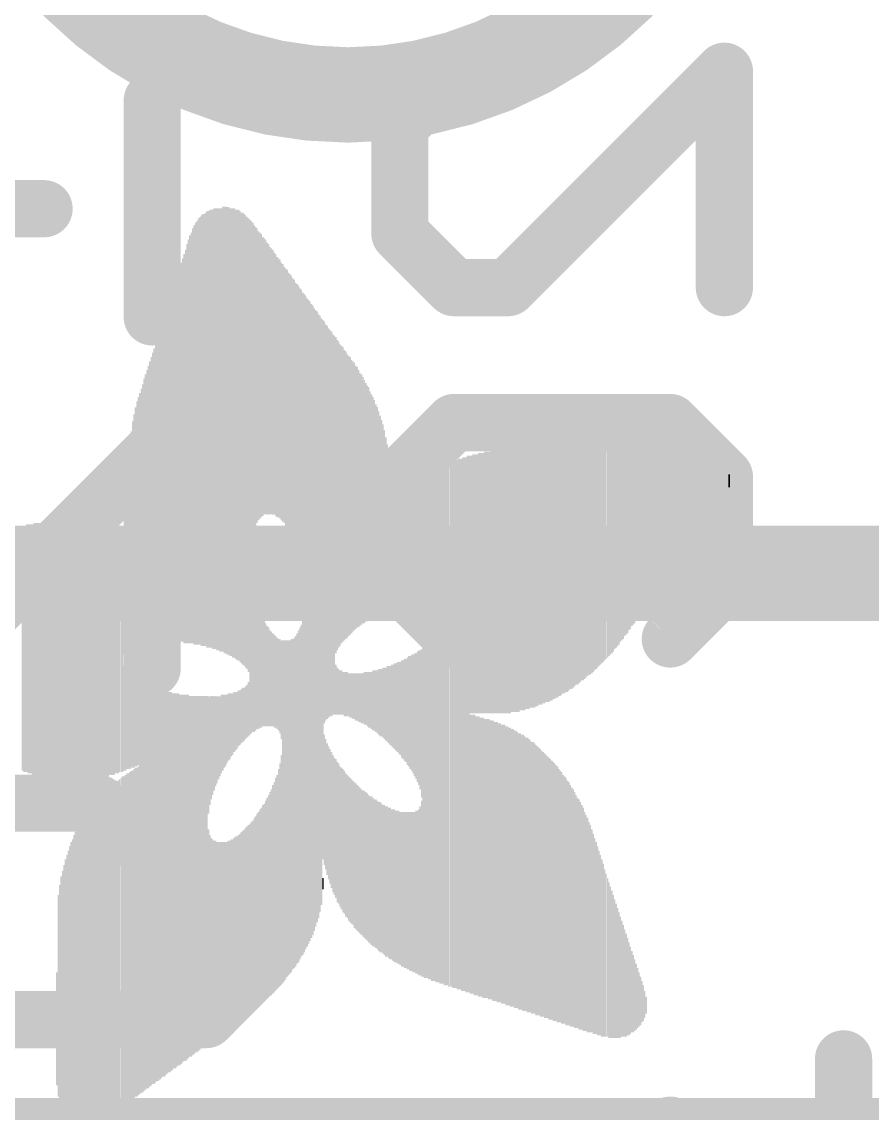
# Model space of a CAD drawing. Extents: x -0.1 to 17.9, y -0.1 to 25.5.
# Drawn here: x 11.832 to 14.097, y 15.073 to 17.979 of the extents above; entities that cross this region are included whole.
import ezdxf

# ---------------------------------------------------------------- set-up
doc = ezdxf.new("R2010")
doc.units = 0
for name, color, linetype in [('1', 12, 'CONTINUOUS'), ('16', 5, 'CONTINUOUS'), ('21', 40, 'CONTINUOUS'), ('22', 6, 'CONTINUOUS')]:
    doc.layers.add(name, color=color, linetype=linetype)

# ---------------------------------------------------------------- blocks, each defined once
blk = doc.blocks.new('RECT')
blk.add_solid([(-0.5, -0.5), (0.5, -0.5), (-0.5, 0.5), (0.5, 0.5)])

msp = doc.modelspace()

# ---------------------------------------------------------------- linework, layer by layer
at = {"layer": '1', "const_width": 0.254}
for points in [[(11.303, 14.986), (14.224, 14.986)], [(14.224, 14.986), (15.24, 13.97)]]:
    msp.add_lwpolyline(points, dxfattribs=at)
at = {"layer": '16', "const_width": 0.254}
for points in [[(10.649, 16.51), (15.24, 16.51)], [(13.97, 14.732), (14.4272, 15.1892)]]:
    msp.add_lwpolyline(points, dxfattribs=at)
at = {"layer": '21'}
for points, const_width in [([(11.685, 18.8, 0.4142), (12.701, 17.784)], 0.254), ([(12.701, 17.784, 0.4142), (13.717, 18.8)], 0.254), ([(12.701, 17.8475, 1), (12.701, 17.7205)], 0.127), ([(12.701, 17.7205, 1), (12.701, 17.8475)], 0.127), ([(14.0589, 15.2172, 1), (13.9827, 15.2172)], 0.0762)]:
    msp.add_lwpolyline(points, format="xyb", dxfattribs=dict(at, const_width=const_width))
at = {"layer": '21', "const_width": 0.1524}
msp.add_lwpolyline([(14.0208, 14.641), (14.0208, 15.2172)], dxfattribs=at)
at = {"layer": '22', "const_width": 0.1524}
for points in [[(12.839, 17.7031), (12.983, 17.8471)], [(13.7033, 17.8471), (13.1271, 17.2709)], [(13.7033, 17.2709), (13.7033, 17.8471)], [(12.1793, 17.7692), (12.1793, 17.1929)], [(12.839, 17.415), (12.839, 17.7031)], [(11.315, 17.481), (11.8912, 17.481)], [(12.983, 17.2709), (12.839, 17.415)], [(13.1271, 17.2709), (12.983, 17.2709)], [(12.839, 16.7675), (12.983, 16.9116)], [(12.983, 16.9116), (13.5592, 16.9116)], [(13.5592, 16.9116), (13.7033, 16.7675)], [(12.1793, 16.8336), (11.6031, 16.2574)], [(12.1793, 16.2574), (12.1793, 16.8336)], [(12.839, 16.4794), (12.839, 16.7675)], [(13.7033, 16.7675), (13.7033, 16.4794)], [(12.983, 16.3354), (12.839, 16.4794)], [(13.7033, 16.4794), (13.5592, 16.3354)], [(11.7471, 15.8981), (12.0352, 15.8981)], [(12.0352, 15.8981), (12.1793, 15.7541)], [(12.1793, 15.7541), (12.1793, 15.3219)], [(12.4674, 15.61), (12.4674, 15.466)], [(12.4674, 15.466), (12.3234, 15.3219)], [(12.3234, 15.3219), (11.6031, 15.3219)], [(13.5592, 15.0406), (13.4152, 14.8965)], [(13.7033, 14.8965), (13.5592, 15.0406)]]:
    msp.add_lwpolyline(points, dxfattribs=at)
at = {"layer": '22', "const_width": 0.0762}
for points in [[(13.01, 17.8202, 1), (12.9561, 17.8741)], [(13.7414, 17.8471, 1), (13.6652, 17.8471)], [(13.7302, 17.8202, 1), (13.6764, 17.8741)], [(12.2174, 17.7692, 1), (12.1412, 17.7692)], [(12.812, 17.73, 1), (12.8659, 17.6761)], [(12.8771, 17.7031, 1), (12.8009, 17.7031)], [(11.8912, 17.4429, 1), (11.8912, 17.5191)], [(12.8659, 17.4419, 1), (12.812, 17.388)], [(12.8009, 17.415, 1), (12.8771, 17.415)], [(12.983, 17.309, 1), (12.983, 17.2328)], [(12.9561, 17.244, 1), (13.01, 17.2978)], [(13.1001, 17.2978, 1), (13.154, 17.244)], [(13.1271, 17.2328, 1), (13.1271, 17.309)], [(13.6652, 17.2709, 1), (13.7414, 17.2709)], [(12.1412, 17.1929, 1), (12.2174, 17.1929)], [(12.983, 16.9497, 1), (12.983, 16.8735)], [(13.01, 16.8847, 1), (12.9561, 16.9385)], [(13.5862, 16.9385, 1), (13.5323, 16.8847)], [(13.5592, 16.8735, 1), (13.5592, 16.9497)], [(12.2174, 16.8336, 1), (12.1412, 16.8336)], [(12.2062, 16.8067, 1), (12.1524, 16.8606)], [(12.812, 16.7945, 1), (12.8659, 16.7406)], [(12.8771, 16.7675, 1), (12.8009, 16.7675)], [(13.7414, 16.7675, 1), (13.6652, 16.7675)], [(13.6764, 16.7406, 1), (13.7302, 16.7945)], [(12.8659, 16.5064, 1), (12.812, 16.4525)], [(13.7302, 16.4525, 1), (13.6764, 16.5064)], [(12.8009, 16.4794, 1), (12.8771, 16.4794)], [(13.6652, 16.4794, 1), (13.7414, 16.4794)], [(12.9561, 16.3084, 1), (13.01, 16.3623)], [(13.5323, 16.3623, 1), (13.5862, 16.3084)], [(12.1412, 16.2574, 1), (12.2174, 16.2574)], [(12.0622, 15.9251, 1), (12.0083, 15.8712)], [(12.0352, 15.86, 1), (12.0352, 15.9362)], [(12.2174, 15.7541, 1), (12.1412, 15.7541)], [(12.1524, 15.7271, 1), (12.2062, 15.781)], [(12.5055, 15.61, 1), (12.4293, 15.61)], [(12.4944, 15.439, 1), (12.4405, 15.4929)], [(12.4293, 15.466, 1), (12.5055, 15.466)], [(12.2964, 15.3488, 1), (12.3503, 15.295)], [(12.3234, 15.2838, 1), (12.3234, 15.36)], [(12.1412, 15.3219, 1), (12.2174, 15.3219)], [(13.5862, 15.0675, 1), (13.5323, 15.0136)], [(13.5862, 15.0136, 1), (13.5323, 15.0675)]]:
    msp.add_lwpolyline(points, format="xyb", dxfattribs=at)

# ---------------------------------------------------------------- block references
at = {"layer": '21', "rotation": 90}
for p, xscale, yscale in [((12.3139, 16.8916), 1.1506, 0.0038), ((12.3177, 16.8916), 1.1506, 0.0038), ((12.3215, 16.8936), 1.1545, 0.0038), ((12.3254, 16.8936), 1.1621, 0.0039), ((12.3292, 16.8936), 1.1621, 0.0038), ((12.333, 16.8955), 1.1659, 0.0038), ((12.3368, 16.8955), 1.1659, 0.0038), ((12.3406, 16.8936), 1.1697, 0.0038), ((12.3444, 16.8955), 1.1735, 0.0038), ((12.3482, 16.8955), 1.1735, 0.0038), ((12.352, 16.8936), 1.1773, 0.0038), ((12.3558, 16.8936), 1.1773, 0.0038), ((12.3596, 16.8917), 1.1811, 0.0038), ((12.3635, 16.8917), 1.1811, 0.0039), ((12.3673, 16.8936), 1.1849, 0.0038), ((12.3711, 16.8917), 1.1887, 0.0038), ((12.3749, 16.8917), 1.1887, 0.0038), ((12.3787, 16.8897), 1.1925, 0.0038), ((12.3825, 16.8897), 1.1925, 0.0038), ((12.3863, 16.886), 1.1925, 0.0038), ((12.3901, 16.886), 1.1925, 0.0038), ((12.3939, 16.884), 1.1964, 0.0038), ((12.3977, 16.884), 1.1964, 0.0038), ((12.4016, 16.8802), 1.1964, 0.0039), ((12.4054, 16.8783), 1.2002, 0.0038), ((12.4092, 16.8783), 1.2002, 0.0038), ((12.413, 16.8745), 1.2002, 0.0038), ((12.4168, 16.8707), 1.2002, 0.0038), ((12.4206, 16.8688), 1.204, 0.0038), ((12.4244, 16.865), 1.2039, 0.0038), ((12.2911, 16.8783), 1.1164, 0.0038), ((12.2949, 16.8821), 1.124, 0.0038), ((12.2987, 16.884), 1.1278, 0.0038), ((12.3025, 16.8878), 1.1354, 0.0038), ((12.3063, 16.8897), 1.1392, 0.0038), ((12.3101, 16.8897), 1.1468, 0.0038), ((12.4282, 16.8612), 1.2039, 0.0038), ((12.432, 16.8574), 1.2039, 0.0038), ((12.4358, 16.8516), 1.2078, 0.0038), ((12.4397, 16.7659), 1.3716, 0.0039), ((12.4435, 17.0231), 0.8496, 0.0038), ((12.4473, 17.0307), 0.8268, 0.0038), ((12.4511, 17.0326), 0.8078, 0.0038), ((12.2796, 16.8668), 1.0859, 0.0038), ((12.2834, 16.8707), 1.0935, 0.0038), ((12.2873, 16.8764), 1.1049, 0.0039), ((12.4549, 17.0345), 0.7963, 0.0038), ((12.4587, 17.0364), 0.7848, 0.0038), ((12.4625, 17.0364), 0.7696, 0.0038), ((12.4663, 17.0364), 0.762, 0.0038), ((12.4701, 17.0364), 0.7544, 0.0038), ((12.272, 16.8554), 1.063, 0.0038), ((12.2758, 16.8612), 1.0745, 0.0038), ((12.4739, 17.0345), 0.743, 0.0038), ((12.4778, 17.0345), 0.7354, 0.0039), ((12.4816, 17.0326), 0.7316, 0.0038), ((12.4854, 17.0288), 0.7239, 0.0038), ((12.4892, 17.0268), 0.7201, 0.0038), ((12.493, 17.0231), 0.7125, 0.0038), ((12.2644, 16.8421), 1.0364, 0.0038), ((12.2682, 16.8478), 1.0478, 0.0038), ((12.4968, 17.0212), 0.7087, 0.0038), ((12.5006, 17.0192), 0.7049, 0.0038), ((12.5044, 17.0155), 0.6973, 0.0038), ((12.5082, 17.0116), 0.6973, 0.0038), ((12.512, 17.0059), 0.6934, 0.0038), ((12.253, 16.8269), 0.9982, 0.0038), ((12.2568, 16.8326), 1.0096, 0.0038), ((12.2606, 16.8383), 1.021, 0.0038), ((12.5159, 17.004), 0.6896, 0.0039), ((12.5197, 17.0002), 0.6896, 0.0038), ((12.5235, 16.9945), 0.6858, 0.0038), ((12.5273, 16.9907), 0.6858, 0.0038), ((12.5311, 16.985), 0.682, 0.0038), ((12.5349, 16.9793), 0.6858, 0.0038), ((12.2415, 16.8098), 0.9639, 0.0038), ((12.2453, 16.8155), 0.9753, 0.0038), ((12.2492, 16.8211), 0.9867, 0.0039), ((12.5387, 16.9755), 0.6858, 0.0038), ((12.5425, 16.9678), 0.6858, 0.0038), ((12.5463, 16.9621), 0.6896, 0.0038), ((12.5501, 16.9583), 0.6896, 0.0038), ((12.554, 16.9488), 0.6934, 0.0039), ((12.5578, 16.9431), 0.6972, 0.0038), ((12.2339, 16.7964), 0.9372, 0.0038), ((12.2377, 16.8021), 0.9486, 0.0038), ((12.5616, 16.9354), 0.6973, 0.0038), ((12.5654, 16.9278), 0.7049, 0.0038), ((12.5692, 16.9202), 0.7124, 0.0038), ((12.573, 16.9088), 0.7201, 0.0038), ((12.5768, 16.8993), 0.7315, 0.0038), ((12.2263, 16.8936), 0.6973, 0.0038), ((12.2301, 16.8973), 0.7125, 0.0038), ((12.5806, 16.8859), 0.743, 0.0038), ((12.5844, 16.8688), 0.7696, 0.0038), ((12.5882, 16.3792), 1.7412, 0.0038), ((12.5921, 16.3792), 1.726, 0.0039), ((12.5959, 16.3811), 1.7145, 0.0038), ((12.5997, 16.383), 1.703, 0.0038), ((12.2149, 16.8841), 0.6477, 0.0038), ((12.2187, 16.8859), 0.6668, 0.0038), ((12.2225, 16.8897), 0.682, 0.0038), ((12.6035, 16.383), 1.6878, 0.0038), ((12.6073, 16.3849), 1.6764, 0.0038), ((12.6111, 16.3868), 1.6574, 0.0038), ((12.6149, 16.3907), 1.6421, 0.0038), ((12.6187, 16.3944), 1.6269, 0.0038), ((12.2072, 16.8745), 0.6134, 0.0038), ((12.2111, 16.8783), 0.6286, 0.0039), ((12.6225, 16.3963), 1.6078, 0.0038), ((12.6263, 16.402), 1.5887, 0.0038), ((12.6302, 16.4078), 1.5621, 0.0039), ((12.634, 16.4668), 1.4364, 0.0038), ((12.6378, 16.6459), 1.0706, 0.0038), ((12.1958, 16.865), 0.5639, 0.0038), ((12.1996, 16.8688), 0.5791, 0.0038), ((12.2034, 16.8707), 0.5982, 0.0038), ((12.6416, 16.6459), 1.0554, 0.0038), ((12.6454, 16.6459), 1.0478, 0.0038), ((12.6492, 16.644), 1.0363, 0.0038), ((12.653, 16.644), 1.0287, 0.0038), ((12.6568, 16.6421), 1.0249, 0.0038), ((12.6606, 16.6402), 1.0135, 0.0038), ((12.1882, 16.8592), 0.5295, 0.0038), ((12.192, 16.8612), 0.5487, 0.0038), ((12.6644, 16.6382), 1.0097, 0.0038), ((12.6683, 16.7183), 0.842, 0.0039), ((12.6721, 16.7183), 0.8268, 0.0038), ((12.6759, 16.7202), 0.8154, 0.0038), ((12.6797, 16.7183), 0.8039, 0.0038), ((12.1806, 16.8516), 0.4915, 0.0038), ((12.1844, 16.8536), 0.5105, 0.0038), ((12.6835, 16.7202), 0.7925, 0.0038), ((12.6873, 16.7202), 0.7848, 0.0038), ((12.6911, 16.7183), 0.7734, 0.0038), ((12.6949, 16.7183), 0.7658, 0.0038), ((12.6987, 16.7164), 0.7544, 0.0038), ((12.7025, 16.7164), 0.7468, 0.0038), ((12.1691, 16.8421), 0.442, 0.0038), ((12.173, 16.8459), 0.4572, 0.0039), ((12.1768, 16.8478), 0.4762, 0.0038), ((12.7064, 16.7164), 0.7391, 0.0039), ((12.7102, 16.7144), 0.7277, 0.0038), ((12.714, 16.7144), 0.7201, 0.0038), ((12.7178, 16.7144), 0.7125, 0.0038), ((12.7216, 16.7126), 0.7011, 0.0038), ((12.7254, 16.7126), 0.6934, 0.0038), ((12.1615, 16.8383), 0.4038, 0.0038), ((12.1653, 16.8402), 0.423, 0.0038), ((12.7292, 16.7088), 0.6858, 0.0038), ((12.733, 16.7068), 0.6743, 0.0038), ((12.7368, 16.7068), 0.6667, 0.0038), ((12.7406, 16.705), 0.6553, 0.0038), ((12.1501, 16.8307), 0.3429, 0.0038), ((12.1539, 16.8326), 0.362, 0.0038), ((12.1577, 16.8364), 0.3848, 0.0038), ((12.7445, 16.7012), 0.6477, 0.0039), ((12.7483, 16.6992), 0.6363, 0.0038), ((12.7521, 16.6973), 0.6248, 0.0038), ((12.7559, 16.6954), 0.621, 0.0038), ((12.1425, 16.8288), 0.301, 0.0038), ((12.1463, 16.8307), 0.32, 0.0038), ((12.7597, 16.6916), 0.6058, 0.0038), ((12.7635, 16.6878), 0.5982, 0.0038), ((12.7673, 16.6859), 0.5868, 0.0038), ((12.7711, 16.8002), 0.3429, 0.0038), ((12.1349, 16.8287), 0.2477, 0.0039), ((12.1387, 16.8287), 0.2781, 0.0038), ((12.7749, 16.8002), 0.32, 0.0038), ((12.7787, 16.8021), 0.301, 0.0038), ((12.1272, 16.825), 0.1791, 0.0038), ((12.131, 16.825), 0.2171, 0.0038), ((12.7826, 16.8002), 0.282, 0.0039), ((12.7864, 16.8002), 0.259, 0.0038), ((12.7902, 16.8002), 0.2362, 0.0038), ((12.1234, 16.8231), 0.1295, 0.0038), ((12.794, 16.8002), 0.2134, 0.0038), ((12.7978, 16.8002), 0.1828, 0.0038), ((12.8016, 16.7983), 0.1486, 0.0038), ((12.1196, 16.8211), 0.0495, 0.0038), ((12.8054, 16.7982), 0.1105, 0.0038), ((13.034, 16.4821), 0.6896, 0.0038), ((13.0378, 16.4821), 0.6896, 0.0038), ((13.0416, 16.4821), 0.6896, 0.0038), ((13.0454, 16.4821), 0.6896, 0.0038), ((13.0493, 16.484), 0.6934, 0.0039), ((13.0531, 16.484), 0.6934, 0.0038), ((13.0569, 16.484), 0.6934, 0.0038), ((13.0607, 16.484), 0.6934, 0.0038), ((13.0645, 16.4859), 0.6972, 0.0038), ((13.0683, 16.4859), 0.6972, 0.0038), ((13.0721, 16.4859), 0.6972, 0.0038), ((13.0759, 16.4859), 0.6972, 0.0038), ((13.0797, 16.4859), 0.6972, 0.0038), ((13.0835, 16.4878), 0.701, 0.0038), ((13.0874, 16.4878), 0.701, 0.0039), ((13.0912, 16.4878), 0.701, 0.0038), ((13.095, 16.4878), 0.701, 0.0038), ((13.0988, 16.4878), 0.701, 0.0038), ((13.1026, 16.4878), 0.701, 0.0038), ((13.1064, 16.4878), 0.701, 0.0038), ((13.1102, 16.4897), 0.7048, 0.0038), ((13.114, 16.4897), 0.7048, 0.0038), ((13.1178, 16.4897), 0.7048, 0.0038), ((13.1216, 16.4897), 0.7048, 0.0038), ((13.1255, 16.4897), 0.7048, 0.0039), ((13.1293, 16.4897), 0.7048, 0.0038), ((13.1331, 16.4897), 0.7048, 0.0038), ((13.1369, 16.4916), 0.701, 0.0038), ((13.1407, 16.4916), 0.701, 0.0038), ((13.1445, 16.4916), 0.701, 0.0038), ((13.1483, 16.4916), 0.701, 0.0038), ((13.1521, 16.4916), 0.701, 0.0038), ((13.1559, 16.4935), 0.7048, 0.0038), ((13.1597, 16.4954), 0.701, 0.0038), ((13.1636, 16.4954), 0.701, 0.0039), ((13.1674, 16.4954), 0.701, 0.0038), ((13.1712, 16.4954), 0.701, 0.0038), ((13.175, 16.4973), 0.6972, 0.0038), ((13.1788, 16.4973), 0.6972, 0.0038), ((13.1826, 16.4973), 0.6972, 0.0038), ((13.1864, 16.4992), 0.6934, 0.0038), ((13.1902, 16.4992), 0.6934, 0.0038), ((13.194, 16.4992), 0.6934, 0.0038), ((13.1978, 16.4992), 0.6934, 0.0038), ((13.2017, 16.5011), 0.6896, 0.0039), ((13.2055, 16.5011), 0.6896, 0.0038), ((13.2093, 16.503), 0.6858, 0.0038), ((13.2131, 16.503), 0.6858, 0.0038), ((13.2169, 16.503), 0.6858, 0.0038), ((13.2207, 16.5049), 0.682, 0.0038), ((13.2245, 16.5049), 0.682, 0.0038), ((13.2283, 16.5068), 0.6782, 0.0038), ((13.2321, 16.5068), 0.6782, 0.0038), ((13.2359, 16.5068), 0.6782, 0.0038), ((13.2398, 16.5087), 0.6744, 0.0039), ((13.2436, 16.5087), 0.6744, 0.0038), ((13.2474, 16.5107), 0.6705, 0.0038), ((13.2512, 16.5107), 0.6705, 0.0038), ((13.255, 16.5126), 0.6667, 0.0038), ((13.2588, 16.5126), 0.6667, 0.0038), ((13.2626, 16.5145), 0.6629, 0.0038), ((13.2664, 16.5145), 0.6629, 0.0038), ((13.2702, 16.5163), 0.6591, 0.0038), ((13.274, 16.5183), 0.6553, 0.0038), ((13.2779, 16.5183), 0.6553, 0.0039), ((13.2817, 16.5202), 0.6515, 0.0038), ((13.2855, 16.5202), 0.6515, 0.0038), ((13.2893, 16.5221), 0.6477, 0.0038), ((13.2931, 16.5239), 0.6439, 0.0038), ((13.2969, 16.5239), 0.6439, 0.0038), ((13.3007, 16.5259), 0.6401, 0.0038), ((13.3045, 16.5278), 0.6363, 0.0038), ((13.3083, 16.5297), 0.6324, 0.0038), ((13.3121, 16.5297), 0.6324, 0.0038), ((13.316, 16.5316), 0.6286, 0.0039), ((13.3198, 16.5335), 0.6248, 0.0038), ((13.3236, 16.5354), 0.621, 0.0038), ((13.3274, 16.5354), 0.621, 0.0038), ((13.3312, 16.5373), 0.6172, 0.0038), ((13.335, 16.5392), 0.6134, 0.0038), ((13.3388, 16.5411), 0.6096, 0.0038), ((13.3426, 16.543), 0.6058, 0.0038), ((13.3464, 16.543), 0.6058, 0.0038), ((13.3502, 16.5449), 0.602, 0.0038), ((13.3541, 16.5468), 0.5982, 0.0039), ((13.3579, 16.5488), 0.5943, 0.0038), ((13.3617, 16.5507), 0.5905, 0.0038), ((13.3655, 16.5526), 0.5867, 0.0038), ((13.3693, 16.5544), 0.5829, 0.0038), ((13.3731, 16.5564), 0.5791, 0.0038), ((13.3769, 16.5583), 0.5753, 0.0038), ((13.3807, 16.5602), 0.5715, 0.0038), ((13.3845, 16.562), 0.5677, 0.0038), ((13.3883, 16.564), 0.5639, 0.0038), ((13.3922, 16.5659), 0.5601, 0.0039), ((13.396, 16.5678), 0.5562, 0.0038), ((13.3998, 16.5697), 0.5524, 0.0038), ((13.4036, 16.5716), 0.5486, 0.0038), ((13.4074, 16.5735), 0.5448, 0.0038), ((13.4112, 16.5773), 0.5372, 0.0038), ((13.415, 16.5792), 0.5334, 0.0038), ((13.4188, 16.5811), 0.5296, 0.0038), ((13.4226, 16.583), 0.5258, 0.0038), ((13.4264, 16.5869), 0.5181, 0.0038), ((13.4303, 16.5888), 0.5143, 0.0039), ((13.4341, 16.5907), 0.5105, 0.0038), ((13.4379, 16.5945), 0.5029, 0.0038), ((13.4417, 16.5964), 0.4991, 0.0038), ((13.4455, 16.5983), 0.4953, 0.0038), ((13.4493, 16.6021), 0.4877, 0.0038), ((13.4531, 16.604), 0.4839, 0.0038), ((13.4569, 16.6078), 0.4762, 0.0038), ((13.4607, 16.6097), 0.4724, 0.0038), ((13.4645, 16.6116), 0.4686, 0.0038), ((13.4684, 16.6154), 0.461, 0.0039), ((13.4722, 16.6173), 0.4572, 0.0038), ((13.476, 16.6192), 0.4534, 0.0038), ((13.4798, 16.623), 0.4458, 0.0038), ((13.4836, 16.625), 0.4419, 0.0038), ((13.4874, 16.6269), 0.4381, 0.0038), ((13.4912, 16.6306), 0.4305, 0.0038), ((13.495, 16.6326), 0.4267, 0.0038), ((13.4988, 16.6364), 0.4191, 0.0038), ((13.5026, 16.6382), 0.4153, 0.0038), ((13.5065, 16.6402), 0.4115, 0.0039), ((13.5103, 16.644), 0.4038, 0.0038), ((13.5141, 16.6459), 0.4, 0.0038), ((13.5179, 16.6478), 0.3962, 0.0038), ((13.5217, 16.6516), 0.3886, 0.0038), ((13.5255, 16.6535), 0.3848, 0.0038), ((13.5293, 16.6573), 0.3772, 0.0038), ((13.5331, 16.6592), 0.3734, 0.0038), ((13.5369, 16.6611), 0.3696, 0.0038), ((13.5407, 16.665), 0.3619, 0.0038), ((13.5446, 16.6669), 0.3581, 0.0039), ((13.5484, 16.6687), 0.3543, 0.0038), ((13.5522, 16.6726), 0.3467, 0.0038), ((13.556, 16.6745), 0.3429, 0.0038), ((13.5598, 16.6763), 0.3391, 0.0038), ((13.5636, 16.6802), 0.3315, 0.0038), ((13.5674, 16.6821), 0.3276, 0.0038), ((13.5712, 16.6859), 0.32, 0.0038), ((13.575, 16.6878), 0.3162, 0.0038), ((13.5788, 16.6897), 0.3124, 0.0038), ((13.5827, 16.6935), 0.3048, 0.0039), ((13.5865, 16.6954), 0.301, 0.0038), ((13.5903, 16.6973), 0.2972, 0.0038), ((13.5941, 16.7012), 0.2895, 0.0038), ((13.5979, 16.7031), 0.2857, 0.0038), ((13.6017, 16.705), 0.2819, 0.0038), ((13.6055, 16.7088), 0.2743, 0.0038), ((13.6093, 16.7107), 0.2705, 0.0038), ((13.6131, 16.7144), 0.2629, 0.0038), ((13.6169, 16.7164), 0.2591, 0.0038), ((13.6208, 16.7183), 0.2553, 0.0039), ((13.6246, 16.7221), 0.2476, 0.0038), ((13.6284, 16.724), 0.2438, 0.0038), ((13.6322, 16.7259), 0.24, 0.0038), ((13.636, 16.7297), 0.2324, 0.0038), ((13.6398, 16.7297), 0.2248, 0.0038), ((13.6436, 16.7316), 0.221, 0.0038), ((13.6474, 16.7354), 0.2134, 0.0038), ((13.6512, 16.7373), 0.2095, 0.0038), ((13.655, 16.7412), 0.2019, 0.0038), ((13.6589, 16.7412), 0.1943, 0.0039), ((13.6627, 16.7431), 0.1905, 0.0038), ((13.6665, 16.7469), 0.1829, 0.0038), ((13.6703, 16.7469), 0.1753, 0.0038), ((13.6741, 16.7488), 0.1715, 0.0038), ((13.6779, 16.7507), 0.16, 0.0038), ((13.6817, 16.7507), 0.1524, 0.0038), ((13.6855, 16.7545), 0.1448, 0.0038), ((12.8092, 16.7964), 0.0381, 0.0038), ((12.9578, 16.6173), 0.3658, 0.0038), ((12.9616, 16.6173), 0.3658, 0.0038), ((12.9654, 16.6173), 0.3734, 0.0038), ((12.9692, 16.6154), 0.3772, 0.0038), ((12.9731, 16.6116), 0.3848, 0.0039), ((12.9769, 16.1087), 1.3983, 0.0038), ((12.9807, 16.1068), 1.4021, 0.0038), ((12.9845, 16.1087), 1.4059, 0.0038), ((12.9883, 16.1087), 1.4059, 0.0038), ((12.9921, 16.1068), 1.4097, 0.0038), ((12.9959, 16.1087), 1.4135, 0.0038), ((12.9997, 16.1087), 1.4135, 0.0038), ((13.0035, 16.1068), 1.4173, 0.0038), ((13.0073, 16.1087), 1.4211, 0.0038), ((13.0112, 16.1087), 1.4211, 0.0039), ((13.015, 16.1068), 1.4249, 0.0038), ((13.0188, 16.1087), 1.4288, 0.0038), ((13.0226, 16.1087), 1.4288, 0.0038), ((13.0264, 16.4802), 0.6858, 0.0038), ((13.0302, 16.4802), 0.6858, 0.0038), ((13.6893, 16.7545), 0.1372, 0.0038), ((13.6931, 16.7545), 0.1295, 0.0038), ((13.697, 16.7545), 0.1143, 0.0039), ((13.7008, 16.7564), 0.1029, 0.0038), ((13.7046, 16.7545), 0.0914, 0.0038), ((12.9007, 16.6059), 0.3276, 0.0038), ((12.9045, 16.6059), 0.3276, 0.0038), ((12.9083, 16.6078), 0.3314, 0.0038), ((12.9121, 16.6097), 0.3352, 0.0038), ((12.9159, 16.6097), 0.3352, 0.0038), ((12.9197, 16.6116), 0.339, 0.0038), ((12.9235, 16.6116), 0.339, 0.0038), ((12.9273, 16.6136), 0.3429, 0.0038), ((12.9311, 16.6136), 0.3429, 0.0038), ((12.935, 16.6154), 0.3467, 0.0039), ((12.9388, 16.6154), 0.3467, 0.0038), ((12.9426, 16.6174), 0.3505, 0.0038), ((12.9464, 16.6154), 0.3544, 0.0038), ((12.9502, 16.6173), 0.3582, 0.0038), ((12.954, 16.6173), 0.3582, 0.0038), ((13.7084, 16.7545), 0.0762, 0.0038), ((13.7122, 16.7564), 0.0572, 0.0038), ((13.716, 16.7564), 0.0343, 0.0038), ((12.8626, 16.5868), 0.3048, 0.0038), ((12.8664, 16.5887), 0.3086, 0.0038), ((12.8702, 16.5907), 0.3125, 0.0038), ((12.874, 16.5945), 0.3125, 0.0038), ((12.8778, 16.5945), 0.3125, 0.0038), ((12.8816, 16.5964), 0.3163, 0.0038), ((12.8854, 16.5983), 0.3201, 0.0038), ((12.8892, 16.6001), 0.3239, 0.0038), ((12.893, 16.6001), 0.3239, 0.0038), ((12.8969, 16.604), 0.3238, 0.0039), ((12.8359, 16.5697), 0.2858, 0.0038), ((12.8397, 16.5716), 0.2896, 0.0038), ((12.8435, 16.5735), 0.2934, 0.0038), ((12.8473, 16.5773), 0.2934, 0.0038), ((12.8511, 16.5792), 0.2972, 0.0038), ((12.8549, 16.5811), 0.301, 0.0038), ((12.8588, 16.5849), 0.301, 0.0039), ((12.8092, 16.5488), 0.2667, 0.0038), ((12.813, 16.5507), 0.2705, 0.0038), ((12.8168, 16.5544), 0.2705, 0.0038), ((12.8207, 16.5583), 0.2781, 0.0039), ((12.8245, 16.5602), 0.2819, 0.0038), ((12.8283, 16.564), 0.2819, 0.0038), ((12.8321, 16.5659), 0.2858, 0.0038), ((12.7902, 16.5297), 0.2514, 0.0038), ((12.794, 16.5335), 0.2514, 0.0038), ((12.7978, 16.5373), 0.259, 0.0038), ((12.8016, 16.5412), 0.2591, 0.0038), ((12.8054, 16.5431), 0.2629, 0.0038), ((11.8339, 16.3107), 0.6515, 0.0038), ((11.8377, 16.3087), 0.6554, 0.0038), ((11.8415, 16.3087), 0.6554, 0.0038), ((11.8453, 16.3106), 0.6592, 0.0038), ((11.8491, 16.3087), 0.663, 0.0038), ((11.8529, 16.3087), 0.663, 0.0038), ((11.8567, 16.3087), 0.663, 0.0038), ((11.8605, 16.3068), 0.6668, 0.0038), ((11.8643, 16.3087), 0.6706, 0.0038), ((11.8681, 16.3087), 0.6706, 0.0039), ((11.872, 16.3087), 0.6706, 0.0038), ((11.8758, 16.3068), 0.6744, 0.0038), ((11.8796, 16.3068), 0.6744, 0.0038), ((11.8834, 16.3068), 0.6744, 0.0038), ((11.8872, 16.3068), 0.6744, 0.0038), ((11.891, 16.3049), 0.6782, 0.0038), ((11.8948, 16.3068), 0.682, 0.0038), ((11.8986, 16.3068), 0.682, 0.0038), ((11.9024, 16.3068), 0.682, 0.0038), ((11.9063, 16.3068), 0.682, 0.0039), ((11.9101, 16.3049), 0.6858, 0.0038), ((11.9139, 16.3049), 0.6858, 0.0038), ((11.9177, 16.3049), 0.6858, 0.0038), ((11.9215, 16.3049), 0.6858, 0.0038), ((11.9253, 16.3049), 0.6858, 0.0038), ((11.9291, 16.3049), 0.6858, 0.0038), ((11.9329, 16.3049), 0.6858, 0.0038), ((11.9367, 16.303), 0.6896, 0.0038), ((11.9405, 16.303), 0.6896, 0.0038), ((11.9444, 16.303), 0.6896, 0.0039), ((11.9482, 16.303), 0.6896, 0.0038), ((11.952, 16.303), 0.6896, 0.0038), ((11.9558, 16.303), 0.6896, 0.0038), ((11.9596, 16.303), 0.6896, 0.0038), ((11.9634, 16.303), 0.6896, 0.0038), ((11.9672, 16.303), 0.6896, 0.0038), ((11.971, 16.303), 0.6896, 0.0038), ((11.9748, 16.303), 0.6896, 0.0038), ((11.9786, 16.303), 0.6896, 0.0038), ((11.9825, 16.303), 0.6896, 0.0039), ((11.9863, 16.303), 0.6896, 0.0038), ((11.9901, 16.303), 0.6896, 0.0038), ((11.9939, 16.303), 0.6896, 0.0038), ((11.9977, 16.303), 0.6896, 0.0038), ((12.0015, 16.303), 0.6896, 0.0038), ((12.0053, 16.3011), 0.6858, 0.0038), ((12.0091, 16.303), 0.682, 0.0038), ((12.0129, 16.303), 0.682, 0.0038), ((12.0167, 16.303), 0.682, 0.0038), ((12.0206, 16.303), 0.682, 0.0039), ((12.0244, 16.303), 0.682, 0.0038), ((12.0282, 16.3011), 0.6782, 0.0038), ((12.032, 16.3011), 0.6782, 0.0038), ((12.0358, 16.303), 0.6744, 0.0038), ((12.0396, 16.303), 0.6744, 0.0038), ((12.0434, 16.303), 0.6744, 0.0038), ((12.0472, 16.3011), 0.6706, 0.0038), ((12.051, 16.3011), 0.6706, 0.0038), ((12.0548, 16.303), 0.6668, 0.0038), ((12.0587, 16.303), 0.6668, 0.0039), ((12.0625, 16.3011), 0.663, 0.0038), ((12.0663, 16.303), 0.6592, 0.0038), ((12.0701, 16.303), 0.6592, 0.0038), ((12.0739, 16.303), 0.6592, 0.0038), ((12.0777, 16.3011), 0.6553, 0.0038), ((12.0815, 16.3029), 0.6515, 0.0038), ((12.0853, 16.3029), 0.6515, 0.0038), ((12.0891, 16.3011), 0.6477, 0.0038), ((12.0929, 16.3029), 0.6439, 0.0038), ((12.7711, 16.5106), 0.2286, 0.0038), ((12.7749, 16.5145), 0.2363, 0.0038), ((12.7787, 16.5183), 0.2363, 0.0038), ((12.7826, 16.5221), 0.2439, 0.0039), ((12.7864, 16.5259), 0.2438, 0.0038), ((12.0968, 16.3011), 0.6401, 0.0039), ((12.1006, 16.3011), 0.6401, 0.0038), ((12.1044, 16.4573), 0.3276, 0.0038), ((12.1082, 16.4573), 0.32, 0.0038), ((12.112, 16.4592), 0.3162, 0.0038), ((12.1158, 16.4592), 0.3086, 0.0038), ((12.1196, 16.4611), 0.3048, 0.0038), ((12.1234, 16.4592), 0.301, 0.0038), ((12.1272, 16.4611), 0.2972, 0.0038), ((12.131, 16.4592), 0.2934, 0.0038), ((12.1349, 16.4611), 0.2896, 0.0039), ((12.1387, 16.4592), 0.2858, 0.0038), ((12.1425, 16.4592), 0.2858, 0.0038), ((12.1463, 16.4592), 0.2782, 0.0038), ((12.1501, 16.4592), 0.2782, 0.0038), ((12.1539, 16.4573), 0.2744, 0.0038), ((12.1577, 16.4573), 0.2667, 0.0038), ((12.1615, 16.4573), 0.2667, 0.0038), ((12.1653, 16.4553), 0.2629, 0.0038), ((12.1691, 16.4535), 0.2591, 0.0038), ((12.173, 16.4535), 0.2591, 0.0039), ((12.1768, 16.4516), 0.2553, 0.0038), ((12.1806, 16.4516), 0.2476, 0.0038), ((12.1844, 16.4497), 0.2438, 0.0038), ((12.1882, 16.4497), 0.2438, 0.0038), ((12.192, 16.4478), 0.24, 0.0038), ((12.1958, 16.4459), 0.2362, 0.0038), ((12.1996, 16.444), 0.2324, 0.0038), ((12.2034, 16.444), 0.2324, 0.0038), ((12.2072, 16.4421), 0.2286, 0.0038), ((12.2111, 16.4401), 0.2247, 0.0039), ((12.2149, 16.4383), 0.2209, 0.0038), ((12.2187, 16.4364), 0.2171, 0.0038), ((12.2225, 16.4364), 0.2171, 0.0038), ((12.2263, 16.4345), 0.2133, 0.0038), ((12.2301, 16.4325), 0.2095, 0.0038), ((12.4435, 16.2916), 0.4153, 0.0038), ((12.4473, 16.282), 0.3886, 0.0038), ((12.4511, 16.2725), 0.3696, 0.0038), ((12.4549, 16.2668), 0.3506, 0.0038), ((12.4587, 16.263), 0.3353, 0.0038), ((12.4625, 16.2572), 0.3239, 0.0038), ((12.4663, 16.2535), 0.3086, 0.0038), ((12.4701, 16.2496), 0.3009, 0.0038), ((12.4739, 16.2477), 0.2895, 0.0038), ((12.5844, 15.9582), 0.9144, 0.0038), ((12.9731, 15.901), 0.983, 0.0039), ((12.4778, 16.244), 0.2819, 0.0039), ((12.4816, 16.2401), 0.2743, 0.0038), ((12.4854, 16.2364), 0.2667, 0.0038), ((12.4892, 16.2345), 0.2629, 0.0038), ((12.573, 15.9239), 0.884, 0.0038), ((12.5768, 15.9316), 0.8839, 0.0038), ((12.5806, 15.9411), 0.8953, 0.0038), ((12.9578, 15.8897), 0.9525, 0.0038), ((12.9616, 15.8916), 0.9563, 0.0038), ((12.9654, 15.8954), 0.9639, 0.0038), ((12.9692, 15.8953), 0.9716, 0.0038), ((12.493, 16.2306), 0.2552, 0.0038), ((12.4968, 16.2287), 0.2514, 0.0038), ((12.5006, 16.2268), 0.2476, 0.0038), ((12.5044, 16.223), 0.2476, 0.0038), ((12.5082, 16.2211), 0.2438, 0.0038), ((12.512, 16.2172), 0.2439, 0.0038), ((12.5159, 16.2135), 0.2439, 0.0039), ((12.5197, 16.2096), 0.2515, 0.0038), ((12.5501, 15.8915), 0.8878, 0.0038), ((12.554, 15.8954), 0.8801, 0.0039), ((12.5578, 15.8992), 0.8801, 0.0038), ((12.5616, 15.903), 0.8801, 0.0038), ((12.5654, 15.9106), 0.8801, 0.0038), ((12.5692, 15.9163), 0.8839, 0.0038), ((12.9311, 15.8801), 0.9106, 0.0038), ((12.935, 15.8801), 0.9182, 0.0039), ((12.9388, 15.882), 0.922, 0.0038), ((12.9426, 15.8839), 0.9258, 0.0038), ((12.9464, 15.8839), 0.9334, 0.0038), ((12.9502, 15.8858), 0.9372, 0.0038), ((12.954, 15.8877), 0.941, 0.0038), ((12.5235, 16.2002), 0.2629, 0.0038), ((12.5273, 15.8763), 0.9106, 0.0038), ((12.5311, 15.8782), 0.9068, 0.0038), ((12.5349, 15.8801), 0.903, 0.0038), ((12.5387, 15.8839), 0.8954, 0.0038), ((12.5425, 15.8858), 0.8916, 0.0038), ((12.5463, 15.8877), 0.8878, 0.0038), ((12.8892, 16.1258), 0.3581, 0.0038), ((12.893, 16.1201), 0.3696, 0.0038), ((12.8969, 16.1106), 0.3962, 0.0039), ((12.9007, 15.8744), 0.8763, 0.0038), ((12.9045, 15.8725), 0.8801, 0.0038), ((12.9083, 15.8744), 0.8839, 0.0038), ((12.9121, 15.8763), 0.8877, 0.0038), ((12.9159, 15.8763), 0.8953, 0.0038), ((12.9197, 15.8763), 0.8953, 0.0038), ((12.9235, 15.8763), 0.903, 0.0038), ((12.9273, 15.8782), 0.9068, 0.0038), ((12.8321, 16.1544), 0.24, 0.0038), ((12.8359, 16.1525), 0.2438, 0.0038), ((12.8397, 16.1506), 0.2476, 0.0038), ((12.8435, 16.1486), 0.2591, 0.0038), ((12.8473, 16.1468), 0.2629, 0.0038), ((12.8511, 16.1468), 0.2705, 0.0038), ((12.8549, 16.1449), 0.2743, 0.0038), ((12.8588, 16.1429), 0.2857, 0.0039), ((12.8626, 16.143), 0.2934, 0.0038), ((12.8664, 16.1392), 0.301, 0.0038), ((12.8702, 16.1392), 0.3086, 0.0038), ((12.874, 16.1354), 0.3163, 0.0038), ((12.8778, 16.1334), 0.3277, 0.0038), ((12.8816, 16.1297), 0.3353, 0.0038), ((12.8854, 16.1278), 0.3467, 0.0038), ((12.1044, 16.124), 0.2781, 0.0038), ((12.1082, 16.1202), 0.2705, 0.0038), ((12.112, 16.1202), 0.2629, 0.0038), ((12.1158, 16.1182), 0.259, 0.0038), ((12.6683, 16.2001), 0.1334, 0.0039), ((12.6721, 16.1963), 0.1258, 0.0038), ((12.6759, 16.1944), 0.122, 0.0038), ((12.6797, 16.1925), 0.1182, 0.0038), ((12.6835, 16.1925), 0.1182, 0.0038), ((12.6873, 16.1906), 0.1143, 0.0038), ((12.6911, 16.1886), 0.1181, 0.0038), ((12.6949, 16.1886), 0.1181, 0.0038), ((12.6987, 16.1886), 0.1181, 0.0038), ((12.7445, 16.1773), 0.1409, 0.0039), ((12.7483, 16.1773), 0.1409, 0.0038), ((12.7521, 16.1754), 0.1447, 0.0038), ((12.7559, 16.1735), 0.1485, 0.0038), ((12.7597, 16.1735), 0.1485, 0.0038), ((12.7635, 16.1715), 0.1524, 0.0038), ((12.7673, 16.1715), 0.1601, 0.0038), ((12.7711, 16.1715), 0.1601, 0.0038), ((12.7749, 16.1697), 0.1639, 0.0038), ((12.7787, 16.1678), 0.1677, 0.0038), ((12.7826, 16.1678), 0.1753, 0.0039), ((12.7864, 16.1659), 0.1791, 0.0038), ((12.7902, 16.1659), 0.1791, 0.0038), ((12.794, 16.1659), 0.1867, 0.0038), ((12.7978, 16.1639), 0.1905, 0.0038), ((12.8016, 16.1621), 0.1943, 0.0038), ((12.8054, 16.1621), 0.2019, 0.0038), ((12.8092, 16.1601), 0.2058, 0.0038), ((12.813, 16.1582), 0.2096, 0.0038), ((12.8168, 16.1582), 0.2172, 0.0038), ((12.8207, 16.1563), 0.221, 0.0039), ((12.8245, 16.1563), 0.2286, 0.0038), ((12.8283, 16.1544), 0.2324, 0.0038), ((12.1196, 16.1163), 0.2552, 0.0038), ((12.1234, 16.1163), 0.2476, 0.0038), ((12.1272, 16.1144), 0.2438, 0.0038), ((12.131, 16.1125), 0.24, 0.0038), ((12.1349, 16.1144), 0.2362, 0.0039), ((12.1387, 16.1125), 0.2324, 0.0038), ((12.1425, 16.1125), 0.2248, 0.0038), ((12.1463, 15.6744), 1.1011, 0.0038), ((12.1501, 15.6744), 1.0935, 0.0038), ((12.1539, 15.6744), 1.0935, 0.0038), ((12.1577, 15.6744), 1.0859, 0.0038), ((12.1615, 15.6763), 1.0821, 0.0038), ((12.4358, 16.1487), 0.1448, 0.0038), ((12.7025, 16.1867), 0.1143, 0.0038), ((12.7064, 16.1849), 0.1181, 0.0039), ((12.7102, 16.1849), 0.1181, 0.0038), ((12.714, 16.183), 0.1219, 0.0038), ((12.7178, 16.183), 0.1219, 0.0038), ((12.7216, 16.181), 0.1257, 0.0038), ((12.7254, 16.181), 0.1257, 0.0038), ((12.7292, 16.1791), 0.1295, 0.0038), ((12.733, 16.1791), 0.1295, 0.0038), ((12.7368, 16.1773), 0.1333, 0.0038), ((12.7406, 16.1773), 0.1333, 0.0038), ((12.1653, 15.6763), 1.0745, 0.0038), ((12.1691, 15.6763), 1.0745, 0.0038), ((12.173, 15.6762), 1.0668, 0.0039), ((12.1768, 15.6782), 1.0629, 0.0038), ((12.1806, 15.6801), 1.0591, 0.0038), ((12.1844, 15.6782), 1.0553, 0.0038), ((12.1882, 15.6801), 1.0515, 0.0038), ((12.192, 15.6801), 1.0439, 0.0038), ((12.1958, 15.6801), 1.0439, 0.0038), ((12.1996, 15.682), 1.0401, 0.0038), ((12.2034, 15.682), 1.0325, 0.0038), ((12.2072, 15.6839), 1.0287, 0.0038), ((12.2111, 15.6839), 1.0287, 0.0039), ((12.2149, 15.6858), 1.0249, 0.0038), ((12.2187, 15.6858), 1.0173, 0.0038), ((12.2225, 15.6877), 1.0135, 0.0038), ((12.2263, 15.6877), 1.0135, 0.0038), ((12.2301, 15.6896), 1.0096, 0.0038), ((12.2339, 15.6896), 1.002, 0.0038), ((12.2377, 15.6915), 0.9982, 0.0038), ((12.2415, 15.6915), 0.9982, 0.0038), ((12.2453, 15.6934), 0.9944, 0.0038), ((12.2492, 15.6953), 0.9906, 0.0039), ((12.253, 15.6934), 0.9868, 0.0038), ((12.2568, 15.6953), 0.983, 0.0038), ((12.2606, 15.6972), 0.9792, 0.0038), ((12.2644, 15.6991), 0.9754, 0.0038), ((12.2682, 15.6991), 0.9754, 0.0038), ((12.272, 15.701), 0.9716, 0.0038), ((12.2758, 15.7029), 0.9678, 0.0038), ((12.3635, 16.082), 0.2096, 0.0039), ((12.3673, 16.0859), 0.2019, 0.0038), ((12.3711, 16.0897), 0.1943, 0.0038), ((12.3749, 16.0916), 0.1905, 0.0038), ((12.3787, 16.0953), 0.1829, 0.0038), ((12.3825, 16.1011), 0.1791, 0.0038), ((12.3863, 16.1029), 0.1753, 0.0038), ((12.3901, 16.1068), 0.1676, 0.0038), ((12.3939, 16.1087), 0.1638, 0.0038), ((12.3977, 16.1144), 0.16, 0.0038), ((12.4016, 16.1163), 0.1562, 0.0039), ((12.4054, 16.1182), 0.1524, 0.0038), ((12.4092, 16.1239), 0.1486, 0.0038), ((12.413, 16.1258), 0.1448, 0.0038), ((12.4168, 16.1296), 0.1448, 0.0038), ((12.4206, 16.1334), 0.1447, 0.0038), ((12.4244, 16.1354), 0.1409, 0.0038), ((12.4282, 16.1392), 0.1409, 0.0038), ((12.432, 16.143), 0.141, 0.0038), ((12.2796, 15.703), 0.9601, 0.0038), ((12.2834, 15.703), 0.9601, 0.0038), ((12.2873, 15.7049), 0.9563, 0.0039), ((12.2911, 15.7068), 0.9525, 0.0038), ((12.2949, 15.7087), 0.9487, 0.0038), ((12.2987, 15.7087), 0.9487, 0.0038), ((12.3025, 15.7106), 0.9449, 0.0038), ((12.3063, 15.7125), 0.9411, 0.0038), ((12.3101, 15.7144), 0.9373, 0.0038), ((12.3139, 15.7144), 0.9373, 0.0038), ((12.3177, 15.7163), 0.9335, 0.0038), ((12.3215, 15.7182), 0.9297, 0.0038), ((12.3254, 15.7182), 0.9297, 0.0039), ((12.3292, 16.0268), 0.3124, 0.0038), ((12.333, 16.0382), 0.2896, 0.0038), ((12.3368, 16.0459), 0.2743, 0.0038), ((12.3406, 16.0516), 0.2629, 0.0038), ((12.3444, 16.0572), 0.2515, 0.0038), ((12.3482, 16.063), 0.2401, 0.0038), ((12.352, 16.0668), 0.2324, 0.0038), ((12.3558, 16.0725), 0.221, 0.0038), ((12.3596, 16.0763), 0.2134, 0.0038), ((13.0264, 15.762), 0.7429, 0.0038), ((13.0302, 15.762), 0.7429, 0.0038), ((13.034, 15.762), 0.7429, 0.0038), ((13.0378, 15.7601), 0.7467, 0.0038), ((13.0416, 15.7582), 0.7429, 0.0038), ((13.0454, 15.7582), 0.7429, 0.0038), ((13.0493, 15.7563), 0.7467, 0.0039), ((13.0531, 15.7544), 0.7429, 0.0038), ((13.0569, 15.7544), 0.7429, 0.0038), ((13.0607, 15.7525), 0.7467, 0.0038), ((13.0645, 15.7506), 0.7429, 0.0038), ((13.0683, 15.7506), 0.7429, 0.0038), ((13.0721, 15.7506), 0.7429, 0.0038), ((13.0759, 15.7487), 0.7467, 0.0038), ((13.0797, 15.7468), 0.7429, 0.0038), ((13.0835, 15.7468), 0.7429, 0.0038), ((13.0874, 15.7448), 0.7468, 0.0039), ((13.0912, 15.7429), 0.743, 0.0038), ((13.095, 15.7429), 0.743, 0.0038), ((13.0988, 15.741), 0.7468, 0.0038), ((13.1026, 15.7391), 0.743, 0.0038), ((13.1064, 15.7391), 0.743, 0.0038), ((13.1102, 15.7353), 0.743, 0.0038), ((13.114, 15.7353), 0.743, 0.0038), ((13.1178, 15.7353), 0.743, 0.0038), ((13.1216, 15.7315), 0.743, 0.0038), ((13.1255, 15.7315), 0.743, 0.0039), ((12.6378, 15.9068), 0.3467, 0.0038), ((13.1293, 15.7296), 0.7392, 0.0038), ((13.1331, 15.7277), 0.743, 0.0038), ((13.1369, 15.7258), 0.7391, 0.0038), ((13.1407, 15.7258), 0.7391, 0.0038), ((13.1445, 15.722), 0.7391, 0.0038), ((13.1483, 15.722), 0.7391, 0.0038), ((13.1521, 15.7201), 0.7353, 0.0038), ((13.1559, 15.7163), 0.7353, 0.0038), ((13.1597, 15.7163), 0.7353, 0.0038), ((13.1636, 15.7144), 0.7315, 0.0039), ((13.1674, 15.7125), 0.7353, 0.0038), ((13.1712, 15.7106), 0.7315, 0.0038), ((13.175, 15.7087), 0.7277, 0.0038), ((13.1788, 15.7068), 0.7315, 0.0038), ((12.6416, 15.8954), 0.3467, 0.0038), ((12.6454, 15.882), 0.3505, 0.0038), ((12.6492, 15.8725), 0.3543, 0.0038), ((12.653, 15.863), 0.3581, 0.0038), ((13.1826, 15.7049), 0.7277, 0.0038), ((13.1864, 15.703), 0.7239, 0.0038), ((13.1902, 15.6992), 0.7239, 0.0038), ((13.194, 15.6992), 0.7239, 0.0038), ((13.1978, 15.6972), 0.72, 0.0038), ((13.2017, 15.6934), 0.7201, 0.0039), ((13.2055, 15.6915), 0.7163, 0.0038), ((13.2093, 15.6896), 0.7125, 0.0038), ((13.2131, 15.6858), 0.7125, 0.0038), ((12.5235, 15.722), 0.6096, 0.0038), ((12.6568, 15.8534), 0.362, 0.0038), ((12.6606, 15.8439), 0.3658, 0.0038), ((12.6644, 15.8363), 0.3657, 0.0038), ((12.6683, 15.8306), 0.3695, 0.0039), ((13.2169, 15.6839), 0.7087, 0.0038), ((13.2207, 15.682), 0.7049, 0.0038), ((13.2245, 15.6782), 0.7049, 0.0038), ((13.2283, 15.6763), 0.7011, 0.0038), ((13.2321, 15.6744), 0.6973, 0.0038), ((13.2359, 15.6705), 0.6972, 0.0038), ((13.2398, 15.6686), 0.6934, 0.0039), ((12.1234, 15.5468), 0.8763, 0.0038), ((12.1272, 15.5468), 0.8763, 0.0038), ((12.131, 15.5506), 0.8763, 0.0038), ((12.1349, 15.5544), 0.8763, 0.0039), ((12.1387, 15.5544), 0.8763, 0.0038), ((12.1425, 15.5582), 0.8763, 0.0038), ((12.5159, 15.6991), 0.5792, 0.0039), ((12.5197, 15.7087), 0.5905, 0.0038), ((12.6721, 15.821), 0.3734, 0.0038), ((12.6759, 15.8172), 0.3734, 0.0038), ((12.6797, 15.8096), 0.3734, 0.0038), ((12.6835, 15.8039), 0.3772, 0.0038), ((12.6873, 15.7982), 0.381, 0.0038), ((12.6911, 15.7944), 0.381, 0.0038), ((13.2436, 15.6667), 0.6896, 0.0038), ((13.2474, 15.6629), 0.6896, 0.0038), ((13.2512, 15.661), 0.6858, 0.0038), ((13.255, 15.6591), 0.682, 0.0038), ((13.2588, 15.6553), 0.682, 0.0038), ((13.2626, 15.6515), 0.6744, 0.0038), ((13.2664, 15.6496), 0.6706, 0.0038), ((12.0815, 15.5163), 0.8763, 0.0038), ((12.0853, 15.5182), 0.8801, 0.0038), ((12.0891, 15.5201), 0.8763, 0.0038), ((12.0929, 15.5239), 0.8763, 0.0038), ((12.0968, 15.5258), 0.8801, 0.0039), ((12.1006, 15.5296), 0.8801, 0.0038), ((12.1044, 15.5315), 0.8763, 0.0038), ((12.1082, 15.5353), 0.8763, 0.0038), ((12.112, 15.5372), 0.8801, 0.0038), ((12.1158, 15.5391), 0.8763, 0.0038), ((12.1196, 15.5429), 0.8763, 0.0038), ((12.5044, 15.6744), 0.5601, 0.0038), ((12.5082, 15.6839), 0.5639, 0.0038), ((12.512, 15.6896), 0.5677, 0.0038), ((12.6949, 15.7867), 0.381, 0.0038), ((12.6987, 15.7829), 0.381, 0.0038), ((12.7025, 15.7772), 0.3848, 0.0038), ((12.7064, 15.7734), 0.3848, 0.0039), ((12.7102, 15.7696), 0.3848, 0.0038), ((12.714, 15.7658), 0.3848, 0.0038), ((12.7178, 15.7601), 0.3886, 0.0038), ((13.2702, 15.6458), 0.6705, 0.0038), ((13.274, 15.642), 0.6629, 0.0038), ((13.2779, 15.6401), 0.6591, 0.0039), ((13.2817, 15.6363), 0.6591, 0.0038), ((13.2855, 15.6325), 0.6515, 0.0038), ((13.2893, 15.6306), 0.6477, 0.0038), ((12.051, 15.4934), 0.8687, 0.0038), ((12.0548, 15.4953), 0.8725, 0.0038), ((12.0587, 15.4991), 0.8725, 0.0039), ((12.0625, 15.501), 0.8763, 0.0038), ((12.0663, 15.5048), 0.8763, 0.0038), ((12.0701, 15.5087), 0.8763, 0.0038), ((12.0739, 15.5087), 0.8763, 0.0038), ((12.0777, 15.5125), 0.8763, 0.0038), ((12.493, 15.6572), 0.541, 0.0038), ((12.4968, 15.661), 0.5486, 0.0038), ((12.5006, 15.6687), 0.5563, 0.0038), ((12.7216, 15.7563), 0.3887, 0.0038), ((12.7254, 15.7525), 0.3887, 0.0038), ((12.7292, 15.7486), 0.3886, 0.0038), ((12.733, 15.7448), 0.3886, 0.0038), ((12.7368, 15.741), 0.3886, 0.0038), ((12.7406, 15.7372), 0.3886, 0.0038), ((12.7445, 15.7353), 0.3924, 0.0039), ((12.7483, 15.7315), 0.3924, 0.0038), ((13.2931, 15.6249), 0.6439, 0.0038), ((13.2969, 15.621), 0.6362, 0.0038), ((13.3007, 15.6191), 0.6324, 0.0038), ((13.3045, 15.6134), 0.6286, 0.0038), ((12.0244, 15.4743), 0.8458, 0.0038), ((12.0282, 15.4781), 0.8534, 0.0038), ((12.032, 15.4801), 0.8573, 0.0038), ((12.0358, 15.482), 0.8611, 0.0038), ((12.0396, 15.4858), 0.8611, 0.0038), ((12.0434, 15.4877), 0.8649, 0.0038), ((12.0472, 15.4896), 0.8687, 0.0038), ((12.4778, 15.6343), 0.5258, 0.0039), ((12.4816, 15.6401), 0.5295, 0.0038), ((12.4854, 15.6458), 0.5334, 0.0038), ((12.4892, 15.6515), 0.5372, 0.0038), ((12.7521, 15.7277), 0.3924, 0.0038), ((12.7559, 15.7239), 0.3924, 0.0038), ((12.7597, 15.7201), 0.3925, 0.0038), ((12.7635, 15.7182), 0.3963, 0.0038), ((12.7673, 15.7144), 0.3963, 0.0038), ((12.7711, 15.7125), 0.3925, 0.0038), ((12.7749, 15.7106), 0.3963, 0.0038), ((12.7787, 15.7067), 0.3962, 0.0038), ((12.7826, 15.7029), 0.3962, 0.0039), ((12.7864, 15.701), 0.4, 0.0038), ((12.7902, 15.6991), 0.3962, 0.0038), ((12.8969, 15.6705), 0.4686, 0.0039), ((13.3083, 15.6096), 0.621, 0.0038), ((13.3121, 15.6058), 0.6134, 0.0038), ((13.316, 15.602), 0.6135, 0.0039), ((13.3198, 15.5981), 0.6058, 0.0038), ((12.0053, 15.4629), 0.823, 0.0038), ((12.0091, 15.4648), 0.8268, 0.0038), ((12.0129, 15.4686), 0.8344, 0.0038), ((12.0167, 15.4686), 0.842, 0.0038), ((12.0206, 15.4724), 0.842, 0.0039), ((12.4587, 15.6115), 0.5182, 0.0038), ((12.4625, 15.6153), 0.5182, 0.0038), ((12.4663, 15.621), 0.522, 0.0038), ((12.4701, 15.6248), 0.522, 0.0038), ((12.4739, 15.6305), 0.5258, 0.0038), ((12.794, 15.6953), 0.3962, 0.0038), ((12.7978, 15.6934), 0.4, 0.0038), ((12.8016, 15.6896), 0.4, 0.0038), ((12.8054, 15.6896), 0.4, 0.0038), ((12.8092, 15.6858), 0.4001, 0.0038), ((12.813, 15.6839), 0.4039, 0.0038), ((12.8168, 15.682), 0.4001, 0.0038), ((12.8207, 15.6801), 0.4039, 0.0039), ((12.8245, 15.6782), 0.4077, 0.0038), ((12.8283, 15.6763), 0.4039, 0.0038), ((12.8321, 15.6744), 0.4077, 0.0038), ((12.8359, 15.6744), 0.4077, 0.0038), ((12.8397, 15.6706), 0.4077, 0.0038), ((12.8435, 15.6687), 0.4115, 0.0038), ((12.8473, 15.6687), 0.4115, 0.0038), ((12.8511, 15.6668), 0.4153, 0.0038), ((12.8549, 15.6668), 0.4153, 0.0038), ((12.8588, 15.6649), 0.4191, 0.0039), ((12.8626, 15.6649), 0.4191, 0.0038), ((12.8664, 15.663), 0.4229, 0.0038), ((12.8702, 15.663), 0.4229, 0.0038), ((12.874, 15.661), 0.4268, 0.0038), ((12.8778, 15.661), 0.4268, 0.0038), ((12.8816, 15.661), 0.4344, 0.0038), ((12.8854, 15.661), 0.4344, 0.0038), ((12.8892, 15.661), 0.442, 0.0038), ((12.893, 15.6648), 0.4496, 0.0038), ((13.3236, 15.5943), 0.5982, 0.0038), ((13.3274, 15.5886), 0.5944, 0.0038), ((13.3312, 15.5829), 0.583, 0.0038), ((11.9863, 15.4496), 0.7887, 0.0038), ((11.9901, 15.4515), 0.7925, 0.0038), ((11.9939, 15.4534), 0.8039, 0.0038), ((11.9977, 15.4572), 0.8115, 0.0038), ((12.0015, 15.4591), 0.8153, 0.0038), ((12.4358, 15.5887), 0.5029, 0.0038), ((12.4397, 15.5906), 0.5067, 0.0039), ((12.4435, 15.5944), 0.5067, 0.0038), ((12.4473, 15.5982), 0.5067, 0.0038), ((12.4511, 15.6039), 0.5105, 0.0038), ((12.4549, 15.6077), 0.5105, 0.0038), ((13.335, 15.5791), 0.5753, 0.0038), ((13.3388, 15.5734), 0.5715, 0.0038), ((13.3426, 15.5677), 0.5601, 0.0038), ((13.3464, 15.5639), 0.5525, 0.0038), ((11.971, 15.4381), 0.7506, 0.0038), ((11.9748, 15.44), 0.762, 0.0038), ((11.9786, 15.4438), 0.7696, 0.0038), ((11.9825, 15.4477), 0.7773, 0.0039), ((12.3292, 15.5429), 0.5715, 0.0038), ((12.333, 15.5372), 0.5524, 0.0038), ((12.4016, 15.5601), 0.4991, 0.0039), ((12.4054, 15.562), 0.4953, 0.0038), ((12.4092, 15.5658), 0.4953, 0.0038), ((12.413, 15.5677), 0.4991, 0.0038), ((12.4168, 15.5715), 0.4991, 0.0038), ((12.4206, 15.5753), 0.4991, 0.0038), ((12.4244, 15.5791), 0.4991, 0.0038), ((12.4282, 15.581), 0.503, 0.0038), ((12.432, 15.5848), 0.503, 0.0038), ((13.3502, 15.5581), 0.541, 0.0038), ((13.3541, 15.5505), 0.5334, 0.0039), ((11.9596, 15.4267), 0.7124, 0.0038), ((11.9634, 15.4305), 0.7278, 0.0038), ((11.9672, 15.4343), 0.7354, 0.0038), ((12.3368, 15.5353), 0.541, 0.0038), ((12.3406, 15.5334), 0.5372, 0.0038), ((12.3444, 15.5334), 0.5296, 0.0038), ((12.3482, 15.5353), 0.5258, 0.0038), ((12.352, 15.5353), 0.5182, 0.0038), ((12.3558, 15.5353), 0.5182, 0.0038), ((12.3596, 15.5372), 0.5144, 0.0038), ((12.3635, 15.5391), 0.5106, 0.0039), ((12.3673, 15.541), 0.5068, 0.0038), ((12.3711, 15.541), 0.5068, 0.0038), ((12.3749, 15.5429), 0.503, 0.0038), ((12.3787, 15.5448), 0.4992, 0.0038), ((12.3825, 15.5467), 0.503, 0.0038), ((12.3863, 15.5487), 0.4991, 0.0038), ((12.3901, 15.5525), 0.4991, 0.0038), ((12.3939, 15.5544), 0.4953, 0.0038), ((12.3977, 15.5563), 0.4991, 0.0038), ((13.3579, 15.5448), 0.522, 0.0038), ((13.3617, 15.5391), 0.5106, 0.0038), ((13.3655, 15.5315), 0.5029, 0.0038), ((11.952, 15.4172), 0.6858, 0.0038), ((11.9558, 15.4229), 0.6972, 0.0038), ((13.3693, 15.5258), 0.4915, 0.0038), ((13.3731, 15.5201), 0.4801, 0.0038), ((11.9444, 15.4096), 0.6477, 0.0039), ((11.9482, 15.4134), 0.6705, 0.0038), ((13.3769, 15.5124), 0.4724, 0.0038), ((13.3807, 15.5067), 0.461, 0.0038), ((13.3845, 15.4991), 0.4458, 0.0038), ((11.9367, 15.4), 0.6058, 0.0038), ((11.9405, 15.4039), 0.6287, 0.0038), ((12.634, 15.6839), 0.0305, 0.0038), ((13.3883, 15.4934), 0.4343, 0.0038), ((13.3922, 15.4877), 0.4229, 0.0039), ((11.9329, 15.3924), 0.5754, 0.0038), ((13.396, 15.4801), 0.4153, 0.0038), ((13.3998, 15.4743), 0.4038, 0.0038), ((13.4036, 15.4686), 0.3924, 0.0038), ((11.9291, 15.3848), 0.5372, 0.0038), ((13.4074, 15.4629), 0.381, 0.0038), ((13.4112, 15.4572), 0.3696, 0.0038), ((13.415, 15.4515), 0.3581, 0.0038), ((13.4188, 15.4458), 0.3467, 0.0038), ((13.4226, 15.4401), 0.3353, 0.0038), ((13.4264, 15.4343), 0.3238, 0.0038), ((13.4303, 15.4305), 0.3086, 0.0039), ((13.4341, 15.4248), 0.2972, 0.0038), ((13.4379, 15.4191), 0.2857, 0.0038), ((13.4417, 15.4134), 0.2743, 0.0038), ((13.4455, 15.4096), 0.2591, 0.0038), ((13.4493, 15.4039), 0.2477, 0.0038), ((13.4531, 15.4), 0.2324, 0.0038), ((13.4569, 15.3962), 0.2172, 0.0038), ((13.4607, 15.3905), 0.2058, 0.0038), ((13.4645, 15.3867), 0.1905, 0.0038), ((13.4684, 15.3829), 0.1753, 0.0039), ((11.9253, 15.2972), 0.3009, 0.0038), ((13.4722, 15.3791), 0.16, 0.0038), ((13.476, 15.3753), 0.1447, 0.0038), ((13.4798, 15.3715), 0.1295, 0.0038), ((13.4836, 15.3696), 0.1105, 0.0038), ((13.4874, 15.3658), 0.0953, 0.0038), ((13.4912, 15.3619), 0.0724, 0.0038), ((13.495, 15.3601), 0.0457, 0.0038)]:
    msp.add_blockref('RECT', p, dxfattribs=dict(at, xscale=xscale, yscale=yscale))

doc.saveas('drawing.dxf')
